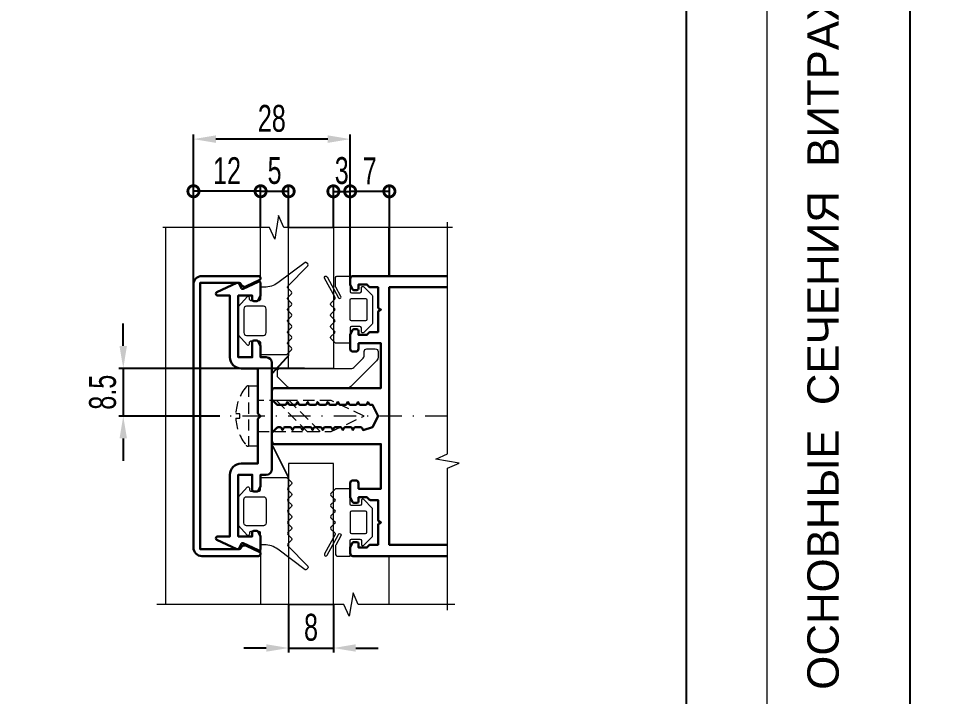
# Model space of a CAD drawing. Extents: x -37 to 8820, y -336 to 478.
# Drawn here: x 530.4 to 634, y 139.9 to 215.6 of the extents above; entities that cross this region are included whole.
import ezdxf

# ---------------------------------------------------------------- set-up
doc = ezdxf.new("R2010")
doc.units = 0
doc.header["$LTSCALE"] = 5
doc.linetypes.add('DASHDOT', pattern=[1, 0.5, -0.25, 0, -0.25])
doc.linetypes.add('HIDDEN', pattern=[0.375, 0.25, -0.125])
doc.layers.get('0').update_dxf_attribs({"linetype": 'CONTINUOUS', "lineweight": 30})
doc.layers.get('DEFPOINTS').update_dxf_attribs({"linetype": 'CONTINUOUS'})
for name, color, linetype, lineweight in [('1', 6, 'DASHDOT', 13), ('2', 3, 'HIDDEN', 13), ('Dimentions', 5, 'CONTINUOUS', 15), ('Glass', 5, 'CONTINUOUS', 20), ('Герлен', 7, 'CONTINUOUS', 60), ('Зигзаг', 1, 'CONTINUOUS', 15), ('Конструкции', 252, 'CONTINUOUS', 20), ('Подкладки', 1, 'CONTINUOUS', 20), ('Текстовый', 7, 'CONTINUOUS', 9), ('Уплотнители', 1, 'CONTINUOUS', 20)]:
    doc.layers.add(name, color=color, linetype=linetype, lineweight=lineweight)
doc.layers.add('Скрытые', color=14, linetype='CONTINUOUS', plot=False)
doc.styles.add('3', font='RUSS.SHX', dxfattribs={"width": 0.7, "height": 3})
doc.styles.add('Фирм', font='arial.ttf', dxfattribs={"height": 3.5})
doc.dimstyles.new('MX1_6', dxfattribs={"dimtxt": 3, "dimasz": 2.5, "dimexe": 0.5, "dimexo": 0, "dimgap": 0.8, "dimtad": 1, "dimlfac": 1.6, "dimdsep": 46, "dimtxsty": '3', "dimcen": 0, "dimclrd": 256, "dimclre": 256, "dimclrt": 256, "dimaunit": 1, "dimadec": 0, "dimazin": 0, "dimtfac": 1, "dimtmove": 0, "dimatfit": 1, "dimfxl": 1, "dimtvp": 1, "dimtolj": 1, "dimtzin": 0, "dimarcsym": 0})

# ---------------------------------------------------------------- blocks, each defined once
blk = doc.blocks.new('*D1061')
at = {"layer": 'DEFPOINTS', "color": 0, "linetype": 'Continuous', "transparency": 16777216}
for p in [(549.98, 202.11), (549.98, 194.64), (567.48, 194.64)]:
    blk.add_point(p, dxfattribs=at)
at = {"layer": 'Dimentions', "linetype": 'Continuous', "lineweight": -2, "transparency": 16777216}
for p, q in [((549.98, 194.64), (549.98, 202.61)), ((564.98, 202.11), (552.48, 202.11)), ((567.48, 194.64), (567.48, 202.61))]:
    blk.add_line(p, q, dxfattribs=at)
at = {"layer": 'Dimentions', "linetype": 'Continuous', "transparency": 16777216}
for points in [[(552.48, 202.53), (552.48, 201.69), (549.98, 202.11)], [(564.98, 202.53), (564.98, 201.69), (567.48, 202.11)]]:
    blk.add_solid(points, dxfattribs=at)
at = {"layer": 'Dimentions', "linetype": 'Continuous', "transparency": 16777216, "insert": (558.73, 204.41), "char_height": 3, "attachment_point": 5, "style": '3'}
blk.add_mtext('\\A1;28', dxfattribs=at)
blk = doc.blocks.new('_DotSmall')
at = {"color": 0, "linetype": 'ByBlock', "const_width": 0.5}
blk.add_lwpolyline([(-0.0625, 0, 1), (0.0625, 0, 1)], format="xyb", close=True, dxfattribs=at)
blk = doc.blocks.new('*D1062')
at = {"layer": 'DEFPOINTS', "color": 0, "linetype": 'Continuous', "transparency": 16777216}
for p in [(549.98, 196.29), (557.48, 192.25), (549.98, 182.29)]:
    blk.add_point(p, dxfattribs=at)
at = {"layer": 'Dimentions', "linetype": 'Continuous', "lineweight": -2, "transparency": 16777216}
for p, q in [((549.98, 182.29), (549.98, 196.79)), ((557.48, 192.25), (557.48, 196.79)), ((557.48, 196.29), (549.98, 196.29))]:
    blk.add_line(p, q, dxfattribs=at)
at = {"layer": 'Dimentions', "linetype": 'Continuous', "lineweight": -2, "transparency": 16777216, "xscale": 2.5, "yscale": 2.5, "zscale": 2.5, "rotation": 180}
blk.add_blockref('_DotSmall', (549.98, 196.29), dxfattribs=at)
at = {"layer": 'Dimentions', "linetype": 'Continuous', "lineweight": -2, "transparency": 16777216, "xscale": 2.5, "yscale": 2.5, "zscale": 2.5}
blk.add_blockref('_DotSmall', (557.48, 196.29), dxfattribs=at)
at = {"layer": 'Dimentions', "linetype": 'Continuous', "transparency": 16777216, "insert": (553.73, 198.59), "char_height": 3, "attachment_point": 5, "style": '3'}
blk.add_mtext('\\A1;12', dxfattribs=at)
blk = doc.blocks.new('*D1063')
at = {"layer": 'DEFPOINTS', "color": 0, "linetype": 'Continuous', "transparency": 16777216}
for p in [(567.48, 196.28), (565.61, 192.25), (567.48, 186.52)]:
    blk.add_point(p, dxfattribs=at)
at = {"layer": 'Dimentions', "linetype": 'Continuous', "lineweight": -2, "transparency": 16777216}
for p, q in [((565.61, 192.25), (565.61, 196.78)), ((567.48, 186.52), (567.48, 196.78)), ((565.61, 196.28), (567.48, 196.28))]:
    blk.add_line(p, q, dxfattribs=at)
at = {"layer": 'Dimentions', "linetype": 'Continuous', "lineweight": -2, "transparency": 16777216, "xscale": 2.5, "yscale": 2.5, "zscale": 2.5, "rotation": 180}
blk.add_blockref('_DotSmall', (565.61, 196.28), dxfattribs=at)
at = {"layer": 'Dimentions', "linetype": 'Continuous', "lineweight": -2, "transparency": 16777216, "xscale": 2.5, "yscale": 2.5, "zscale": 2.5}
blk.add_blockref('_DotSmall', (567.48, 196.28), dxfattribs=at)
at = {"layer": 'Dimentions', "linetype": 'Continuous', "transparency": 16777216, "insert": (566.54, 198.58), "char_height": 3, "attachment_point": 5, "style": '3'}
blk.add_mtext('\\A1;3', dxfattribs=at)
blk = doc.blocks.new('*D1064')
at = {"layer": 'DEFPOINTS', "color": 0, "linetype": 'Continuous', "transparency": 16777216}
for p in [(567.48, 196.28), (567.48, 192.25), (571.86, 192.25)]:
    blk.add_point(p, dxfattribs=at)
at = {"layer": 'Dimentions', "linetype": 'Continuous', "lineweight": -2, "transparency": 16777216}
for p, q in [((567.48, 192.25), (567.48, 196.78)), ((571.86, 192.25), (571.86, 196.78)), ((571.86, 196.28), (567.48, 196.28))]:
    blk.add_line(p, q, dxfattribs=at)
at = {"layer": 'Dimentions', "linetype": 'Continuous', "lineweight": -2, "transparency": 16777216, "xscale": 2.5, "yscale": 2.5, "zscale": 2.5, "rotation": 180}
blk.add_blockref('_DotSmall', (567.48, 196.28), dxfattribs=at)
at = {"layer": 'Dimentions', "linetype": 'Continuous', "lineweight": -2, "transparency": 16777216, "xscale": 2.5, "yscale": 2.5, "zscale": 2.5}
blk.add_blockref('_DotSmall', (571.86, 196.28), dxfattribs=at)
at = {"layer": 'Dimentions', "linetype": 'Continuous', "transparency": 16777216, "insert": (569.67, 198.58), "char_height": 3, "attachment_point": 5, "style": '3'}
blk.add_mtext('\\A1;7', dxfattribs=at)
blk = doc.blocks.new('*D1065')
at = {"layer": 'DEFPOINTS', "color": 0, "linetype": 'Continuous', "transparency": 16777216}
for p in [(560.61, 150.16), (565.61, 150.16), (565.61, 145.31)]:
    blk.add_point(p, dxfattribs=at)
at = {"layer": 'Dimentions', "linetype": 'Continuous', "lineweight": -2, "transparency": 16777216}
for p, q in [((560.61, 150.16), (560.61, 144.81)), ((565.61, 150.16), (565.61, 144.81)), ((558.11, 145.31), (555.61, 145.31)), ((560.61, 145.31), (565.61, 145.31)), ((568.11, 145.31), (570.61, 145.31))]:
    blk.add_line(p, q, dxfattribs=at)
at = {"layer": 'Dimentions', "linetype": 'Continuous', "transparency": 16777216}
for points in [[(558.11, 145.73), (558.11, 144.9), (560.61, 145.31)], [(568.11, 145.73), (568.11, 144.9), (565.61, 145.31)]]:
    blk.add_solid(points, dxfattribs=at)
at = {"layer": 'Dimentions', "linetype": 'Continuous', "transparency": 16777216, "insert": (563.11, 147.61), "char_height": 3, "attachment_point": 5, "style": '3'}
blk.add_mtext('\\A1;\\A1;8 ', dxfattribs=at)
blk = doc.blocks.new('*D1066')
at = {"layer": 'DEFPOINTS', "color": 0, "linetype": 'Continuous', "transparency": 16777216}
for p in [(560.61, 196.29), (557.48, 192.25), (560.61, 192.25)]:
    blk.add_point(p, dxfattribs=at)
at = {"layer": 'Dimentions', "linetype": 'Continuous', "lineweight": -2, "transparency": 16777216}
for p, q in [((557.48, 192.25), (557.48, 196.79)), ((560.61, 192.25), (560.61, 196.79)), ((557.48, 196.29), (560.61, 196.29))]:
    blk.add_line(p, q, dxfattribs=at)
at = {"layer": 'Dimentions', "linetype": 'Continuous', "lineweight": -2, "transparency": 16777216, "xscale": 2.5, "yscale": 2.5, "zscale": 2.5, "rotation": 180}
blk.add_blockref('_DotSmall', (557.48, 196.29), dxfattribs=at)
at = {"layer": 'Dimentions', "linetype": 'Continuous', "lineweight": -2, "transparency": 16777216, "xscale": 2.5, "yscale": 2.5, "zscale": 2.5}
blk.add_blockref('_DotSmall', (560.61, 196.29), dxfattribs=at)
at = {"layer": 'Dimentions', "linetype": 'Continuous', "transparency": 16777216, "insert": (559.04, 198.59), "char_height": 3, "attachment_point": 5, "style": '3'}
blk.add_mtext('\\A1;\\A1;5 ', dxfattribs=at)
blk = doc.blocks.new('*D1431')
at = {"layer": 'DEFPOINTS', "color": 0, "transparency": 16777216}
for p in [(562.37, 176.52), (542.14, 171.2), (552.93, 171.2)]:
    blk.add_point(p, dxfattribs=at)
at = {"layer": 'Dimentions', "lineweight": -2, "transparency": 16777216}
for p, q in [((542.14, 179.02), (542.14, 181.52)), ((562.37, 176.52), (541.64, 176.52)), ((542.14, 176.52), (542.14, 171.2)), ((552.93, 171.2), (541.64, 171.2)), ((542.14, 168.7), (542.14, 166.2))]:
    blk.add_line(p, q, dxfattribs=at)
at = {"layer": 'Dimentions', "transparency": 16777216}
for points in [[(541.72, 179.02), (542.55, 179.02), (542.14, 176.52)], [(541.72, 168.7), (542.55, 168.7), (542.14, 171.2)]]:
    blk.add_solid(points, dxfattribs=at)
at = {"layer": 'Dimentions', "transparency": 16777216, "insert": (539.84, 173.86), "char_height": 3, "attachment_point": 5, "rotation": 90, "style": '3'}
blk.add_mtext('\\A1;8.5', dxfattribs=at)

msp = doc.modelspace()

# ---------------------------------------------------------------- linework, layer by layer
msp.add_line((571.855, 186.8279), (571.855, 192.2506))
for points in [[(549.98, 185.8904), (549.98, 156.5154, 0.41421356), (550.9175, 155.5779), (557.23, 155.5779, 0.80258485), (557.3357, 156.0545), (555.899, 156.7244, 0.40155944), (555.326, 156.5298, -0.27973928), (554.9933, 156.3279), (550.73, 156.3279), (550.73, 186.0779), (554.9933, 186.0779, -0.27973928), (555.326, 185.876, 0.40155944), (555.899, 185.6814), (557.3357, 186.3513, 0.80258485), (557.23, 186.8279), (550.9175, 186.8279, 0.41421356)], [(554.8261, 186.0603, -0.41421356), (555.0753, 185.9696), (555.2953, 185.4978, 0.41421356), (555.5444, 185.4071), (557.2133, 186.1853, -0.54861879), (557.48, 186.0154), (557.48, 184.6847, -0.11643382), (557.4602, 184.6008), (557.2193, 184.119, -0.28407904), (557.0516, 184.0154), (556.73, 184.0154, -0.41421356), (556.5425, 184.2029), (556.5425, 184.6404), (554.98, 184.6404), (554.98, 177.7654), (556.5425, 177.7654), (556.5425, 179.4529, -0.41421356), (556.73, 179.6404), (557.0516, 179.6404, -0.28407904), (557.2193, 179.5367), (557.4602, 179.055, -0.11643382), (557.48, 178.9711), (557.48, 177.7654), (558.105, 177.7654, -0.41421356), (558.73, 177.1404), (558.73, 165.2654, -0.41421356), (558.105, 164.6404), (557.48, 164.6404), (557.48, 163.4347, -0.11643382), (557.4602, 163.3508), (557.2193, 162.869, -0.28407904), (557.0516, 162.7654), (556.73, 162.7654, -0.41421356), (556.5425, 162.9529), (556.5425, 164.6404), (554.98, 164.6404), (554.98, 157.7654), (556.5425, 157.7654), (556.5425, 158.2029, -0.41421356), (556.73, 158.3904), (557.0516, 158.3904, -0.28407904), (557.2193, 158.2867), (557.4602, 157.805, -0.11643382), (557.48, 157.7211), (557.48, 156.3904, -0.54861879), (557.2133, 156.2205), (555.5444, 156.9986, 0.41421356), (555.2953, 156.908), (555.0753, 156.4361, -0.41421356), (554.8261, 156.3455), (552.5883, 157.389, -0.29147342), (552.48, 157.5589), (552.48, 157.5779, -0.41421356), (552.6675, 157.7654), (554.0425, 157.7654), (554.0425, 164.6404, -0.41421356), (555.2925, 165.8904), (557.1675, 165.8904), (557.1675, 170.8127, -0.19891237), (557.2224, 170.9453), (557.48, 171.2029), (557.2224, 171.4605, -0.19891237), (557.1675, 171.5931), (557.1675, 176.5154), (555.2925, 176.5154, -0.41421356), (554.0425, 177.7654), (554.0425, 184.6404), (552.6675, 184.6404, -0.41421356), (552.48, 184.8279), (552.48, 184.8469, -0.29147342), (552.5883, 185.0168)]]:
    msp.add_lwpolyline(points, format="xyb", close=True)
msp.add_lwpolyline([(578.3452, 155.5779), (567.7925, 155.5779, -0.41421356), (567.48, 155.8904), (567.48, 156.4711, -0.11643382), (567.4998, 156.555), (567.7407, 157.0367, -0.28407904), (567.9084, 157.1404), (568.23, 157.1404, -0.41421356), (568.4175, 156.9529), (568.4175, 156.5154), (569.355, 156.5154), (569.6126, 156.773, -0.19891237), (569.7452, 156.8279), (570.605, 156.8279), (570.605, 159.0558, -0.28407904), (570.7087, 159.2235), (570.9175, 159.3279), (570.7087, 159.4323, -0.28407904), (570.605, 159.6), (570.605, 161.8279), (569.7452, 161.8279, -0.19891237), (569.6126, 161.8828), (569.355, 162.1404), (568.4175, 162.1404), (568.4175, 161.7029, -0.41421356), (568.23, 161.5154), (567.9084, 161.5154, -0.28407904), (567.7407, 161.619), (567.4998, 162.1008, -0.11643382), (567.48, 162.1847), (567.48, 163.7029, -0.41421356), (567.7925, 164.0154), (568.105, 164.0154, -0.41421356), (568.4175, 163.7029), (568.4175, 163.0779), (570.9175, 163.0779), (570.9175, 168.0779), (559.0425, 168.0779, -0.41421356), (558.73, 168.3904), (558.73, 169.2502, -0.19891237), (558.7849, 169.3828), (559.3001, 169.898, -0.19891237), (559.4327, 169.9529), (559.6454, 169.9529, -0.28407904), (559.8131, 169.8492), (559.9175, 169.6404), (560.022, 169.8492, -0.28407904), (560.1897, 169.9529), (560.7704, 169.9529, -0.28407904), (560.9381, 169.8492), (561.0425, 169.6404), (561.147, 169.8492, -0.28407904), (561.3147, 169.9529), (561.8954, 169.9529, -0.28407904), (562.0631, 169.8492), (562.1675, 169.6404), (562.272, 169.8492, -0.28407904), (562.4397, 169.9529), (563.0204, 169.9529, -0.28407904), (563.1881, 169.8492), (563.2925, 169.6404), (563.397, 169.8492, -0.28407904), (563.5647, 169.9529), (564.1454, 169.9529, -0.28407904), (564.3131, 169.8492), (564.4175, 169.6404), (564.522, 169.8492, -0.28407904), (564.6897, 169.9529), (565.2704, 169.9529, -0.28407904), (565.4381, 169.8492), (565.5425, 169.6404), (565.647, 169.8492, -0.28407904), (565.8147, 169.9529), (566.3954, 169.9529, -0.28407904), (566.5631, 169.8492), (566.6675, 169.6404), (566.772, 169.8492, -0.28407904), (566.9397, 169.9529), (567.5204, 169.9529, -0.28407904), (567.6881, 169.8492), (567.7925, 169.6404), (567.897, 169.8492, -0.28407904), (568.0647, 169.9529), (568.6454, 169.9529, -0.28407904), (568.8131, 169.8492), (568.9175, 169.6404), (569.98, 169.9529), (570.605, 171.2029), (569.98, 172.4529), (569.7522, 172.4529, -0.28407904), (569.5845, 172.5565), (569.48, 172.7654), (569.3756, 172.5565, -0.28407904), (569.2079, 172.4529), (568.6272, 172.4529, -0.28407904), (568.4595, 172.5565), (568.355, 172.7654), (568.2506, 172.5565, -0.28407904), (568.0829, 172.4529), (567.5022, 172.4529, -0.28407904), (567.3345, 172.5565), (567.23, 172.7654), (567.1256, 172.5565, -0.28407904), (566.9579, 172.4529), (566.3772, 172.4529, -0.28407904), (566.2095, 172.5565), (566.105, 172.7654), (566.0006, 172.5565, -0.28407904), (565.8329, 172.4529), (565.2522, 172.4529, -0.28407904), (565.0845, 172.5565), (564.98, 172.7654), (564.8756, 172.5565, -0.28407904), (564.7079, 172.4529), (564.1272, 172.4529, -0.28407904), (563.9595, 172.5565), (563.855, 172.7654), (563.7506, 172.5565, -0.28407904), (563.5829, 172.4529), (563.0022, 172.4529, -0.28407904), (562.8345, 172.5565), (562.73, 172.7654), (562.6256, 172.5565, -0.28407904), (562.4579, 172.4529), (561.8772, 172.4529, -0.28407904), (561.7095, 172.5565), (561.605, 172.7654), (561.5006, 172.5565, -0.28407904), (561.3329, 172.4529), (560.7522, 172.4529, -0.28407904), (560.5845, 172.5565), (560.48, 172.7654), (560.3756, 172.5565, -0.28407904), (560.2079, 172.4529), (559.4327, 172.4529, -0.19891237), (559.3001, 172.5078), (558.7849, 173.023, -0.19891237), (558.73, 173.1556), (558.73, 174.0154, -0.41421356), (559.0425, 174.3279), (570.9175, 174.3279), (570.9175, 179.3279), (568.4175, 179.3279), (568.4175, 178.7029, -0.41421356), (568.105, 178.3904), (567.7925, 178.3904, -0.41421356), (567.48, 178.7029), (567.48, 180.2211, -0.11643382), (567.4998, 180.305), (567.7407, 180.7867, -0.28407904), (567.9084, 180.8904), (568.23, 180.8904, -0.41421356), (568.4175, 180.7029), (568.4175, 180.2654), (569.355, 180.2654), (569.6126, 180.523, -0.19891237), (569.7452, 180.5779), (570.605, 180.5779), (570.605, 182.8058, -0.28407904), (570.7087, 182.9735), (570.9175, 183.0779), (570.7087, 183.1823, -0.28407904), (570.605, 183.35), (570.605, 185.5779), (569.7452, 185.5779, -0.19891237), (569.6126, 185.6328), (569.355, 185.8904), (568.4175, 185.8904), (568.4175, 185.4529, -0.41421356), (568.23, 185.2654), (567.9084, 185.2654, -0.28407904), (567.7407, 185.369), (567.4998, 185.8508, -0.11643382), (567.48, 185.9347), (567.48, 186.5154, -0.41421356), (567.7925, 186.8279), (578.3452, 186.8279)], format="xyb")
msp.add_lwpolyline([(578.3452, 156.8279), (571.855, 156.8279), (571.855, 185.5779), (578.3452, 185.5779)])
at = {"layer": '1'}
msp.add_line((578.3452, 171.2029), (550.73, 171.2029), dxfattribs=at)
at = {"layer": '2'}
msp.add_line((556.1115, 174.5779), (556.1115, 167.8279), dxfattribs=at)
msp.add_lwpolyline([(554.7047, 171.4485, -0.16184886), (555.8704, 174.4643, -0.22388754), (556.1115, 174.5779), (557.1675, 174.5779), (557.1675, 167.8279), (556.1115, 167.8279, -0.22388754), (555.8704, 167.9415, -0.16184886), (554.7047, 170.9573), (555.1423, 170.9573), (555.1423, 171.4485)], format="xyb", close=True, dxfattribs=at)
for points in [[(557.1675, 169.4841), (565.3567, 169.4841), (569.0425, 171.2029), (565.3567, 172.9216), (557.1675, 172.9216)], [(559.248, 172.9216), (562.6855, 169.4841), (564.1178, 169.4841), (560.6803, 172.9216)]]:
    msp.add_lwpolyline(points, close=True, dxfattribs=at)
at = {"layer": 'Dimentions', "linetype": 'Continuous'}
msp.add_line((614, 297), (614, 0), dxfattribs=at)
at = {"layer": 'Glass'}
for points in [[(560.605, 176.5154), (560.605, 192.2506), (565.605, 192.2506), (565.605, 176.5154)], [(560.605, 165.8904), (560.605, 150.1552), (565.605, 150.1552), (565.605, 165.8904)]]:
    msp.add_lwpolyline(points, close=True, dxfattribs=at)
at = {"layer": 'Герлен', "ltscale": 2, "const_width": 0.1875}
msp.add_lwpolyline([(560.605, 184.1758), (560.605, 177.9564), (558.73, 175.9064), (558.73, 168.0779), (560.605, 164.3279), (560.605, 158.0993)], dxfattribs=at)
at = {"layer": 'Зигзаг'}
for points in [[(578.9234, 192.2506), (560.0754, 192.2506), (559.4946, 193.5685), (559.059, 190.9558), (558.4765, 192.2506), (546.5674, 192.2506)], [(578.3452, 149.533), (578.3452, 165.3761), (579.663, 165.9569), (577.0504, 166.3926), (578.3452, 166.9751), (578.3452, 192.8229)], [(579.1625, 150.1552), (568.391, 150.1552), (567.8101, 151.4731), (567.3745, 148.8604), (566.792, 150.1552), (545.8988, 150.1552)]]:
    msp.add_lwpolyline(points, dxfattribs=at)
at = {"layer": 'Конструкции'}
for p, q in [((557.48, 186.8279), (557.48, 192.2506)), ((557.48, 157.2562), (557.48, 150.1552)), ((557.48, 155.5779), (557.48, 150.1552)), ((571.855, 150.1552), (571.855, 155.5779))]:
    msp.add_line(p, q, dxfattribs=at)
msp.add_lwpolyline([(546.855, 192.2506), (546.855, 150.1552)], dxfattribs=at)
msp.add_lwpolyline([(546.855, 192.2506), (546.855, 150.1552)], dxfattribs=at)
at = {"layer": 'Подкладки'}
msp.add_lwpolyline([(569.0425, 178.3904, -0.41421356), (569.355, 178.7029), (570.2925, 178.7029, -0.41421356), (570.605, 178.3904), (570.605, 177.819, -0.19891237), (570.422, 177.3771), (567.5559, 174.5109, -0.19891237), (567.1139, 174.3279), (560.7355, 174.3279, -0.19891237), (560.5145, 174.4194), (559.4476, 175.4864, -0.19891237), (559.3561, 175.7073), (559.3561, 176.2029, -0.41421356), (559.6686, 176.5154), (567.6631, 176.5154, 0.19891237), (567.8841, 176.6069), (568.951, 177.6739, 0.19891237), (569.0425, 177.8948)], format="xyb", close=True, dxfattribs=at)
at = {"layer": 'Скрытые', "linetype": 'Continuous'}
for points in [[(420, 297), (630, 297), (630, 0), (420, 0)], [(840, 297), (630, 297), (630, 0), (840, 0)], [(440, 10), (440, 287), (605, 287), (605, 10)]]:
    msp.add_lwpolyline(points, close=True, dxfattribs=at)
at = {"layer": 'Уплотнители'}
for points in [[(556.23, 179.4216, -0.41421356), (556.3863, 179.5779), (557.3238, 179.5779, -0.41421356), (557.48, 179.4216), (557.48, 178.0779), (560.368, 178.0779, 0.19891237), (560.4564, 178.1145), (560.9343, 178.5924, 0.41421356), (560.9343, 178.8134), (560.5302, 179.2174, -0.41421356), (560.5302, 179.4384), (560.9343, 179.8424, 0.41421356), (560.9343, 180.0634), (560.5302, 180.4674, -0.41421356), (560.5302, 180.6884), (560.9343, 181.0924, 0.41421356), (560.9343, 181.3134), (560.5302, 181.7174, -0.41421356), (560.5302, 181.9384), (560.9343, 182.3424, 0.41421356), (560.9343, 182.5634), (560.5302, 182.9674, -0.41421356), (560.5302, 183.1884), (560.9343, 183.5924, 0.41421356), (560.9343, 183.8134), (560.5302, 184.2174, -0.41421356), (560.5302, 184.4384), (560.9343, 184.8424, 0.41421356), (560.9343, 185.0634), (560.5302, 185.4674, -0.41421356), (560.5302, 185.6884), (562.7445, 187.9674, 0.41421356), (562.7445, 188.1884), (562.6132, 188.3197, 0.29253821), (562.4487, 188.3558), (559.3955, 186.075, -0.16178775), (557.8993, 185.5779), (557.48, 185.5779), (557.48, 184.2341, -0.41421356), (557.3238, 184.0779), (556.3863, 184.0779, -0.41421356), (556.23, 184.2341), (556.23, 184.3904, 0.66858666), (555.9632, 184.5007), (555.0257, 183.4361, 0.19861919), (554.98, 183.3258), (554.98, 180.33, 0.19861919), (555.0257, 180.2196), (555.9632, 179.155, 0.66858666), (556.23, 179.2654)], [(566.4409, 184.5586), (565.8739, 185.6037, -0.12491271), (565.855, 185.6782), (565.855, 186.6716, -0.41421356), (566.0113, 186.8279), (567.48, 186.8279), (567.48, 185.1091, 0.41421356), (567.6363, 184.9529), (568.5738, 184.9529, 0.41421356), (568.73, 185.1091), (568.73, 185.5154, -0.66858666), (568.9969, 185.6257), (569.9344, 184.6861, -0.19861919), (569.98, 184.5758), (569.98, 181.58, -0.19861919), (569.9344, 181.4696), (568.9969, 180.53, -0.66858666), (568.73, 180.6404), (568.73, 181.0466, 0.41421356), (568.5738, 181.2029), (567.6363, 181.2029, 0.41421356), (567.48, 181.0466), (567.48, 179.3279), (565.9197, 179.3279, -0.19891237), (565.8093, 179.3737), (565.3405, 179.8424, -0.41421356), (565.3405, 180.0634), (565.7445, 180.4674, 0.41421356), (565.7445, 180.6884), (565.3405, 181.0924, -0.41421356), (565.3405, 181.3134), (565.7445, 181.7174, 0.41421356), (565.7445, 181.9384), (565.3405, 182.3424, -0.41421356), (565.3405, 182.5634), (565.7445, 182.9674, 0.41421356), (565.7445, 183.1884), (565.3405, 183.5924, -0.41421356), (565.3405, 183.8134), (565.7726, 184.2454, 0.33207606), (565.7994, 184.4304), (564.6239, 186.5971, -1), (564.8986, 186.7461), (566.1662, 184.4096, 1)], [(569.355, 184.1716), (569.355, 181.9841, -0.41421356), (569.1988, 181.8279), (567.6363, 181.8279, -0.41421356), (567.48, 181.9841), (567.48, 184.1716, -0.41421356), (567.6363, 184.3279), (569.1988, 184.3279, -0.41421356)], [(555.605, 183.1404), (555.605, 180.5154, 0.41421356), (555.9175, 180.2029), (557.7925, 180.2029, 0.41421356), (558.105, 180.5154), (558.105, 183.1404, 0.41421356), (557.7925, 183.4529), (555.9175, 183.4529, 0.41421356)], [(556.23, 162.9841, 0.41421356), (556.3863, 162.8279), (557.3238, 162.8279, 0.41421356), (557.48, 162.9841), (557.48, 164.3279), (560.368, 164.3279, -0.19891237), (560.4564, 164.2913), (560.9343, 163.8134, -0.41421356), (560.9343, 163.5924), (560.5302, 163.1884, 0.41421356), (560.5302, 162.9674), (560.9343, 162.5634, -0.41421356), (560.9343, 162.3424), (560.5302, 161.9384, 0.41421356), (560.5302, 161.7174), (560.9343, 161.3134, -0.41421356), (560.9343, 161.0924), (560.5302, 160.6884, 0.41421356), (560.5302, 160.4674), (560.9343, 160.0634, -0.41421356), (560.9343, 159.8424), (560.5302, 159.4384, 0.41421356), (560.5302, 159.2174), (560.9343, 158.8134, -0.41421356), (560.9343, 158.5924), (560.5302, 158.1884, 0.41421356), (560.5302, 157.9674), (560.9343, 157.5634, -0.41421356), (560.9343, 157.3424), (560.5302, 156.9384, 0.41421356), (560.5302, 156.7174), (562.7445, 154.4384, -0.41421356), (562.7445, 154.2174), (562.6132, 154.0861, -0.29253821), (562.4487, 154.0499), (559.3955, 156.3307, 0.16178775), (557.8993, 156.8279), (557.48, 156.8279), (557.48, 158.1716, 0.41421356), (557.3238, 158.3279), (556.3863, 158.3279, 0.41421356), (556.23, 158.1716), (556.23, 158.0154, -0.66858666), (555.9632, 157.905), (555.0257, 158.9696, -0.19861919), (554.98, 159.08), (554.98, 162.0758, -0.19861919), (555.0257, 162.1861), (555.9632, 163.2507, -0.66858666), (556.23, 163.1404)], [(566.4409, 157.8471), (565.8739, 156.8021, 0.12491271), (565.855, 156.7276), (565.855, 155.7341, 0.41421356), (566.0113, 155.5779), (567.48, 155.5779), (567.48, 157.2966, -0.41421356), (567.6363, 157.4529), (568.5738, 157.4529, -0.41421356), (568.73, 157.2966), (568.73, 156.8904, 0.66858666), (568.9969, 156.78), (569.9344, 157.7196, 0.19861919), (569.98, 157.83), (569.98, 160.8258, 0.19861919), (569.9344, 160.9361), (568.9969, 161.8757, 0.66858666), (568.73, 161.7654), (568.73, 161.3591, -0.41421356), (568.5738, 161.2029), (567.6363, 161.2029, -0.41421356), (567.48, 161.3591), (567.48, 163.0779), (565.9197, 163.0779, 0.19891237), (565.8093, 163.0321), (565.3405, 162.5634, 0.41421356), (565.3405, 162.3424), (565.7445, 161.9384, -0.41421356), (565.7445, 161.7174), (565.3405, 161.3134, 0.41421356), (565.3405, 161.0924), (565.7445, 160.6884, -0.41421356), (565.7445, 160.4674), (565.3405, 160.0634, 0.41421356), (565.3405, 159.8424), (565.7445, 159.4384, -0.41421356), (565.7445, 159.2174), (565.3405, 158.8134, 0.41421356), (565.3405, 158.5924), (565.7726, 158.1604, -0.33207606), (565.7994, 157.9754), (564.6239, 155.8086, 1), (564.8986, 155.6596), (566.1662, 157.9961, -1)], [(555.605, 159.2654), (555.605, 161.8904, -0.41421356), (555.9175, 162.2029), (557.7925, 162.2029, -0.41421356), (558.105, 161.8904), (558.105, 159.2654, -0.41421356), (557.7925, 158.9529), (555.9175, 158.9529, -0.41421356)], [(569.355, 158.2341), (569.355, 160.4216, 0.41421356), (569.1988, 160.5779), (567.6363, 160.5779, 0.41421356), (567.48, 160.4216), (567.48, 158.2341, 0.41421356), (567.6363, 158.0779), (569.1988, 158.0779, 0.41421356)]]:
    msp.add_lwpolyline(points, format="xyb", close=True, dxfattribs=at)

# ---------------------------------------------------------------- texts
at = {"layer": 'Текстовый', "style": 'Фирм'}
msp.add_text('ОСНОВНЫЕ  СЕЧЕНИЯ  ВИТРАЖА', height=3.5, rotation=90, dxfattribs=at).set_placement((622.0431, 140.6503))

# ---------------------------------------------------------------- dimensions: what is measured, and where the dimension line sits
at = {"layer": 'Dimentions', "linetype": 'Continuous'}
dim = msp.add_linear_dim(base=(549.98, 202.1089), p1=(567.48, 194.638), p2=(549.98, 194.638), dimstyle='MX1_6', dxfattribs=at)
dim.commit()
dim.dimension.update_dxf_attribs({"geometry": '*D1061', "text_midpoint": (558.73, 204.4089)})
for base, p1, p2, picture, middle in [((549.98, 196.2879), (557.48, 192.2506), (549.98, 182.2925), '*D1062', (553.73, 198.5879)), ((567.48, 196.2816), (571.855, 192.2506), (567.48, 192.2506), '*D1064', (569.6675, 198.5816))]:
    dim = msp.add_linear_dim(base=base, p1=p1, p2=p2, dimstyle='MX1_6', override={"dimblk1": 'DotSmall', "dimblk2": 'DotSmall', "dimsah": 1}, dxfattribs=at)
    dim.commit()
    dim.dimension.update_dxf_attribs({"geometry": picture, "text_midpoint": middle})
dim = msp.add_linear_dim(base=(560.605, 196.2879), p1=(557.48, 192.2506), p2=(560.605, 192.2506), text='\\A1;<> ', dimstyle='MX1_6', override={"dimblk1": 'DotSmall', "dimblk2": 'DotSmall', "dimsah": 1}, dxfattribs=at)
dim.commit()
dim.dimension.update_dxf_attribs({"geometry": '*D1066', "text_midpoint": (559.0425, 198.5879)})
dim = msp.add_linear_dim(base=(567.48, 196.2816), p1=(565.605, 192.2506), p2=(567.48, 186.5154), dimstyle='MX1_6', override={"dimblk1": 'DotSmall', "dimblk2": 'DotSmall', "dimsah": 1}, dxfattribs=at)
dim.commit()
dim.dimension.update_dxf_attribs({"geometry": '*D1063', "text_midpoint": (566.5425, 196.2816), "dimtype": 160})
at = {"layer": 'Dimentions'}
dim = msp.add_linear_dim(base=(542.1372, 171.2029), p1=(562.3665, 176.5154), p2=(552.9258, 171.2029), angle=90, dimstyle='MX1_6', dxfattribs=at)
dim.commit()
dim.dimension.update_dxf_attribs({"geometry": '*D1431', "text_midpoint": (539.8372, 173.8591)})
at = {"layer": 'Dimentions', "linetype": 'Continuous'}
dim = msp.add_linear_dim(base=(565.605, 145.3124), p1=(560.605, 150.1552), p2=(565.605, 150.1552), text='\\A1;<> ', dimstyle='MX1_6', dxfattribs=at)
dim.commit()
dim.dimension.update_dxf_attribs({"geometry": '*D1065', "text_midpoint": (563.105, 147.6124)})

doc.saveas('drawing.dxf')
